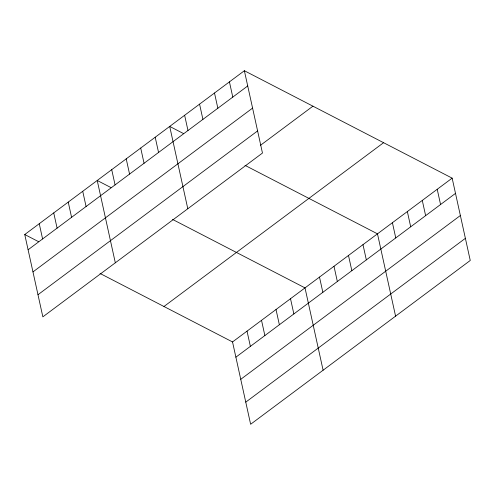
<?xml version="1.0" encoding="UTF-8"?>
<svg xmlns="http://www.w3.org/2000/svg" width="495" height="495" viewBox="0 0 495 495"><rect width="100%" height="100%" fill="white"/><g stroke="black" fill="none" stroke-linecap="round" stroke-linejoin="round"><path stroke-width="0.74" d="M244.369 70.729L262.468 153.054L42.848 316.856L24.75 234.531L244.369 70.729L452.152 178.144L470.25 260.469L250.631 424.271L232.532 341.946L100.046 273.457M28.097 249.765L247.717 85.963M32.967 271.904L252.586 108.102M37.985 294.717L257.598 130.915M260.37 145.382L312.939 106.177M163.963 306.498L383.582 142.696M232.532 341.946L452.152 178.144M235.88 357.18L455.499 193.384M240.749 379.318L460.369 215.523M245.768 402.132L465.38 238.33M183.41 133.514L169.698 126.423L187.797 208.748M244.994 165.349L377.481 233.838L395.579 316.163M110.936 187.562L97.224 180.477L115.323 262.802M172.52 219.403L305.007 287.892L323.105 370.217M24.75 234.531L38.462 241.616M437.215 189.288L440.569 204.522M422.285 200.426L425.632 215.659M407.348 211.563L410.695 226.797M392.411 222.701L395.765 237.934M362.983 244.648L366.337 259.887M348.492 255.457L351.84 270.697M333.995 266.273L337.343 281.507M319.498 277.082L322.851 292.316M290.509 298.702L293.863 313.941M229.433 81.867L232.786 97.107M276.018 309.511L279.366 324.751M214.502 93.004L217.85 108.244M261.521 320.327L264.868 335.561M199.565 104.142L202.913 119.382M247.03 331.136L250.377 346.37M184.629 115.285L187.982 130.519M155.201 137.233L158.555 152.466M140.71 148.042L144.057 163.276M126.213 158.852L129.566 174.092M111.722 169.667L115.069 184.901M82.727 191.287L86.081 206.52M68.236 202.096L71.583 217.33M53.738 212.906L57.092 228.146M39.247 223.715L42.595 238.955"/></g></svg>
